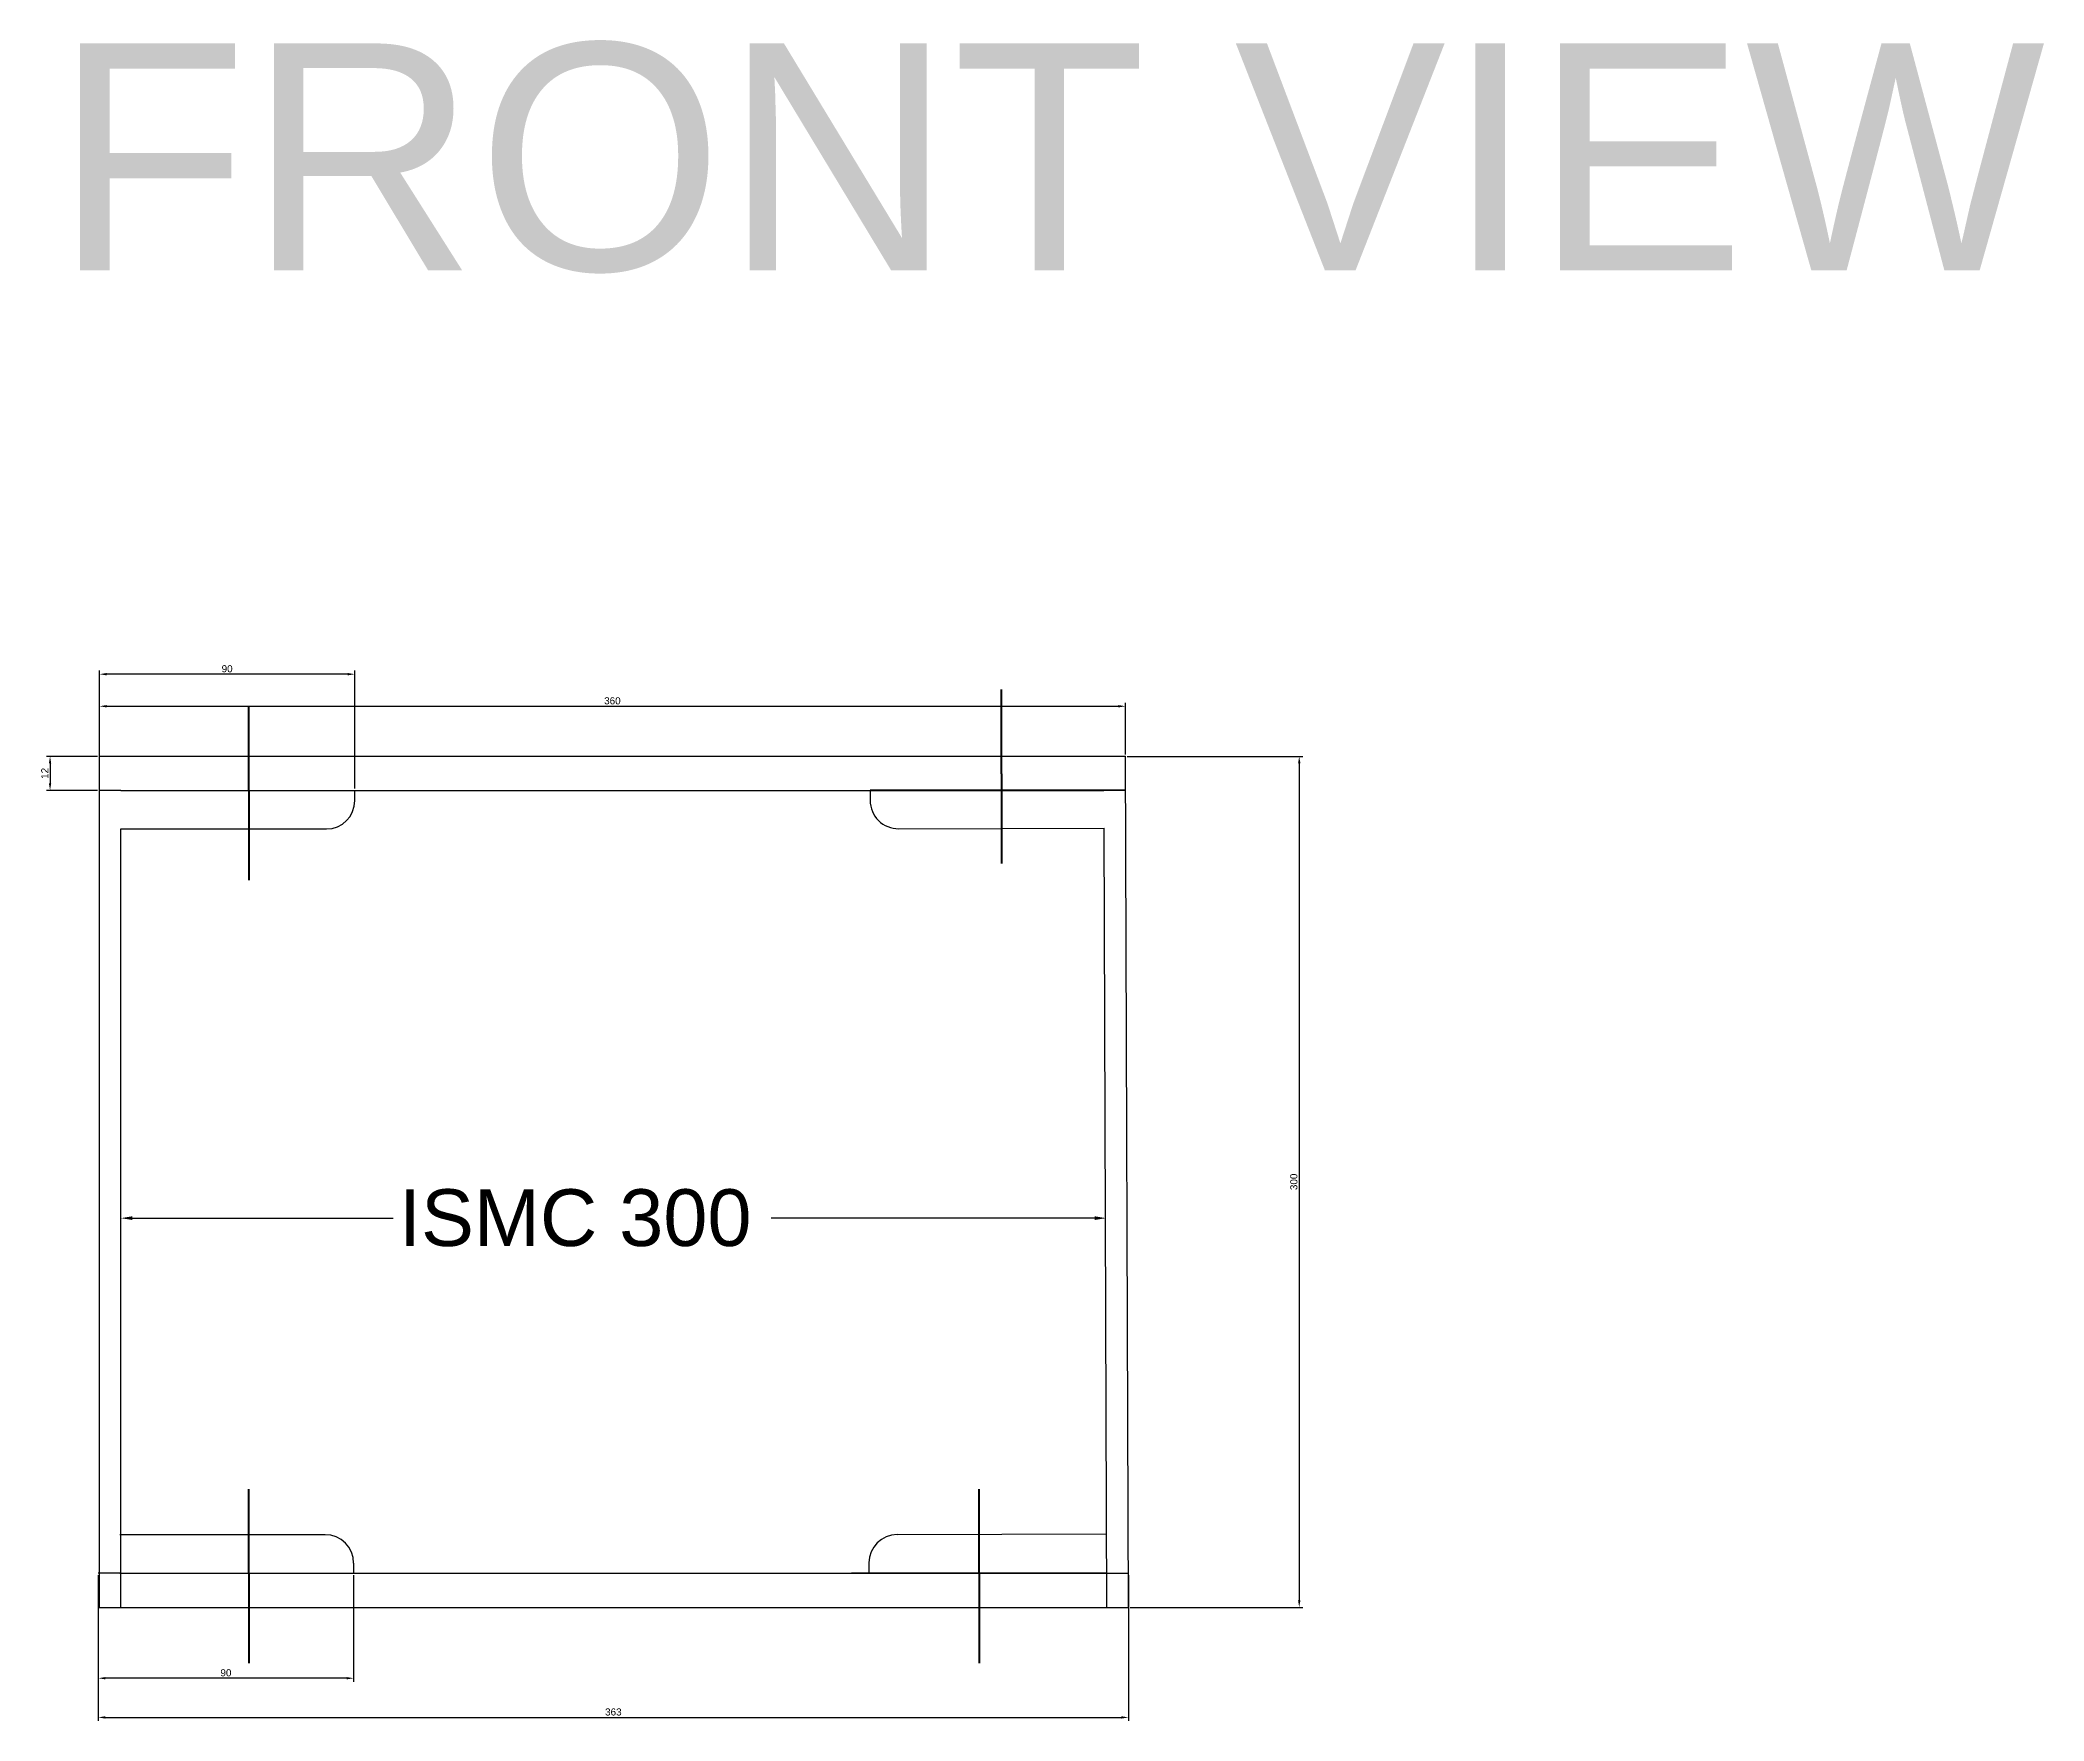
# Model space of a CAD drawing. Header units: millimetres. Extents: x 4013 to 7210, y 1655 to 5494.
# Drawn here: x 4705 to 5411, y 2473 to 3066 of the extents above; entities that cross this region are included whole.
import ezdxf
from ezdxf import colors
from ezdxf.entities.mleader import LeaderData, LeaderLine
from ezdxf.math import Vec2, Vec3

# ---------------------------------------------------------------- set-up
doc = ezdxf.new("R2010")
doc.units = ezdxf.units.MM
doc.styles.get("Standard").update_dxf_attribs({"font": 'arial.ttf'})
doc.dimstyles.new('ISO-25', dxfattribs={"dimtxt": 2.5, "dimasz": 2.5, "dimexe": 1.25, "dimexo": 0.625, "dimtad": 1, "dimtxsty": 'Standard', "dimcen": 2.5, "dimadec": 0, "dimazin": 0, "dimtfac": 1, "dimtmove": 0, "dimatfit": 3, "dimfxl": 1, "dimarcsym": 0})

# ---------------------------------------------------------------- blocks, each defined once
blk = doc.blocks.new('*D170')
at = {"color": 0, "lineweight": -2, "ltscale": 0.2, "transparency": 16777216}
for p, q in [((4725.71, 2524.74), (4725.71, 2473.32)), ((5088.71, 2524.74), (5088.71, 2473.32)), ((4728.21, 2474.57), (5086.21, 2474.57))]:
    blk.add_line(p, q, dxfattribs=at)
at = {"color": 0, "ltscale": 0.2, "transparency": 16777216}
for points in [[(4728.21, 2474.99), (4728.21, 2474.15), (4725.71, 2474.57)], [(5086.21, 2474.99), (5086.21, 2474.15), (5088.71, 2474.57)]]:
    blk.add_solid(points, dxfattribs=at)
at = {"layer": 'DEFPOINTS', "color": 0, "ltscale": 0.2, "transparency": 16777216}
for p in [(4725.71, 2525.37), (5088.71, 2525.37), (5088.71, 2474.57)]:
    blk.add_point(p, dxfattribs=at)
at = {"color": 0, "ltscale": 0.2, "transparency": 16777216, "insert": (4907.21, 2476.47), "char_height": 2.5, "attachment_point": 5}
blk.add_mtext('363', dxfattribs=at)
blk = doc.blocks.new('*D171')
at = {"color": 0, "lineweight": -2, "ltscale": 0.2, "transparency": 16777216}
for p, q in [((4726.13, 2813.99), (4726.13, 2832.27)), ((5087.63, 2813.99), (5087.63, 2832.27)), ((4728.63, 2831.02), (5085.13, 2831.02))]:
    blk.add_line(p, q, dxfattribs=at)
at = {"color": 0, "ltscale": 0.2, "transparency": 16777216}
for points in [[(4728.63, 2831.43), (4728.63, 2830.6), (4726.13, 2831.02)], [(5085.13, 2831.43), (5085.13, 2830.6), (5087.63, 2831.02)]]:
    blk.add_solid(points, dxfattribs=at)
at = {"layer": 'DEFPOINTS', "color": 0, "ltscale": 0.2, "transparency": 16777216}
for p in [(5087.63, 2831.02), (4726.13, 2813.36), (5087.63, 2813.36)]:
    blk.add_point(p, dxfattribs=at)
at = {"color": 0, "ltscale": 0.2, "transparency": 16777216, "insert": (4906.88, 2832.92), "char_height": 2.5, "attachment_point": 5}
blk.add_mtext('360', dxfattribs=at)
blk = doc.blocks.new('*D172')
at = {"color": 0, "lineweight": -2, "ltscale": 0.2, "transparency": 16777216}
for p, q in [((4726.13, 2801.99), (4726.13, 2843.57)), ((4813.63, 2842.32), (4728.63, 2842.32)), ((4816.13, 2801.99), (4816.13, 2843.57))]:
    blk.add_line(p, q, dxfattribs=at)
at = {"color": 0, "ltscale": 0.2, "transparency": 16777216}
for points in [[(4728.63, 2842.73), (4728.63, 2841.9), (4726.13, 2842.32)], [(4813.63, 2842.73), (4813.63, 2841.9), (4816.13, 2842.32)]]:
    blk.add_solid(points, dxfattribs=at)
at = {"layer": 'DEFPOINTS', "color": 0, "ltscale": 0.2, "transparency": 16777216}
for p in [(4726.13, 2842.32), (4726.13, 2801.36), (4816.13, 2801.36)]:
    blk.add_point(p, dxfattribs=at)
at = {"color": 0, "ltscale": 0.2, "transparency": 16777216, "insert": (4771.13, 2844.22), "char_height": 2.5, "attachment_point": 5}
blk.add_mtext('90', dxfattribs=at)
blk = doc.blocks.new('*D135')
at = {"color": 0, "lineweight": -2, "ltscale": 0.2, "transparency": 16777216}
for p, q in [((4725.51, 2813.36), (4707.5, 2813.36)), ((4708.75, 2810.86), (4708.75, 2803.86)), ((4725.51, 2801.36), (4707.5, 2801.36))]:
    blk.add_line(p, q, dxfattribs=at)
at = {"color": 0, "ltscale": 0.2, "transparency": 16777216}
for points in [[(4708.33, 2810.86), (4709.16, 2810.86), (4708.75, 2813.36)], [(4708.33, 2803.86), (4709.16, 2803.86), (4708.75, 2801.36)]]:
    blk.add_solid(points, dxfattribs=at)
at = {"layer": 'DEFPOINTS', "color": 0, "ltscale": 0.2, "transparency": 16777216}
for p in [(4726.13, 2813.36), (4708.75, 2801.36), (4726.13, 2801.36)]:
    blk.add_point(p, dxfattribs=at)
at = {"color": 0, "ltscale": 0.2, "transparency": 16777216, "insert": (4706.87, 2807.36), "char_height": 2.5, "attachment_point": 5, "rotation": 90}
blk.add_mtext('12', dxfattribs=at)
blk = doc.blocks.new('*D173')
at = {"color": 0, "lineweight": -2, "ltscale": 0.2, "transparency": 16777216}
for p, q in [((4725.71, 2524.74), (4725.71, 2487.13)), ((4815.71, 2524.74), (4815.71, 2487.13)), ((4813.21, 2488.38), (4728.21, 2488.38))]:
    blk.add_line(p, q, dxfattribs=at)
at = {"color": 0, "ltscale": 0.2, "transparency": 16777216}
for points in [[(4728.21, 2488.8), (4728.21, 2487.97), (4725.71, 2488.38)], [(4813.21, 2488.8), (4813.21, 2487.97), (4815.71, 2488.38)]]:
    blk.add_solid(points, dxfattribs=at)
at = {"layer": 'DEFPOINTS', "color": 0, "ltscale": 0.2, "transparency": 16777216}
for p in [(4725.71, 2525.37), (4815.71, 2525.37), (4725.71, 2488.38)]:
    blk.add_point(p, dxfattribs=at)
at = {"color": 0, "ltscale": 0.2, "transparency": 16777216, "insert": (4770.71, 2490.28), "char_height": 2.5, "attachment_point": 5}
blk.add_mtext('90', dxfattribs=at)
blk = doc.blocks.new('*D136')
at = {"color": 0, "lineweight": -2, "ltscale": 0.2, "transparency": 16777216}
for p, q in [((5088.26, 2813.36), (5150.13, 2813.36)), ((5148.88, 2810.86), (5148.88, 2515.87)), ((5089.33, 2513.37), (5150.13, 2513.37))]:
    blk.add_line(p, q, dxfattribs=at)
at = {"color": 0, "ltscale": 0.2, "transparency": 16777216}
for points in [[(5148.46, 2810.86), (5149.3, 2810.86), (5148.88, 2813.36)], [(5148.46, 2515.87), (5149.3, 2515.87), (5148.88, 2513.37)]]:
    blk.add_solid(points, dxfattribs=at)
at = {"layer": 'DEFPOINTS', "color": 0, "ltscale": 0.2, "transparency": 16777216}
for p in [(5087.63, 2813.36), (5088.71, 2513.37), (5148.88, 2513.37)]:
    blk.add_point(p, dxfattribs=at)
at = {"color": 0, "ltscale": 0.2, "transparency": 16777216, "insert": (5146.98, 2663.36), "char_height": 2.5, "attachment_point": 5, "rotation": 90}
blk.add_mtext('300', dxfattribs=at)

msp = doc.modelspace()

# ---------------------------------------------------------------- linework, layer by layer
at = {"lineweight": 50, "ltscale": 0.2}
for p, q in [((5043.925, 2807.24), (5043.925, 2836.894)), ((4778.734, 2801.363), (4778.734, 2831.017)), ((5043.925, 2807.24), (5043.925, 2775.541)), ((4778.734, 2801.363), (4778.734, 2769.665)), ((4778.734, 2525.365), (4778.734, 2555.019)), ((5036.065, 2525.365), (5036.065, 2555.019)), ((4778.734, 2525.365), (4778.734, 2493.666)), ((5036.065, 2525.365), (5036.065, 2493.666))]:
    msp.add_line(p, q, dxfattribs=at)
at = {"ltscale": 0.2}
for p, q in [((4726.134, 2813.363), (5087.634, 2813.363)), ((4726.134, 2513.365), (4726.134, 2813.363)), ((5088.708, 2513.365), (5087.634, 2813.363)), ((4733.734, 2801.363), (4726.134, 2801.363)), ((4733.734, 2801.363), (5080.077, 2801.363)), ((4733.734, 2801.363), (4823.734, 2801.363)), ((4816.134, 2797.763), (4816.134, 2801.363)), ((5087.677, 2801.391), (4997.677, 2801.391)), ((4997.677, 2801.391), (4997.69, 2797.791)), ((5080.077, 2801.363), (5087.677, 2801.391)), ((5080.077, 2801.363), (5080.077, 2801.363)), ((4733.734, 2513.365), (4733.734, 2787.763)), ((4733.734, 2787.763), (4806.134, 2787.763)), ((5007.726, 2787.826), (5080.125, 2788.086)), ((5081.108, 2513.365), (5080.125, 2788.086)), ((4805.708, 2538.965), (4733.308, 2538.965)), ((5007.239, 2539.023), (5081.015, 2539.287)), ((4815.708, 2528.965), (4815.708, 2525.365)), ((4997.275, 2529.023), (4997.275, 2525.365)), ((4733.308, 2525.365), (4725.708, 2525.365)), ((4733.308, 2525.365), (5081.065, 2525.365)), ((5081.065, 2525.365), (4991.065, 2525.365)), ((5081.065, 2525.365), (5088.708, 2525.365)), ((5088.665, 2525.365), (5088.708, 2525.365)), ((4725.708, 2513.365), (5088.708, 2513.365)), ((5081.108, 2513.338), (5081.108, 2513.365))]:
    msp.add_line(p, q, dxfattribs=at)
for centre, start, end in [((4806.134, 2797.763), 270, 0), ((5007.69, 2797.826), 180.205028, 270.205028), ((4805.708, 2528.965), 0, 90), ((5007.275, 2529.023), 90.205028, 180)]:
    msp.add_arc(centre, 10, start, end, dxfattribs=at)

# ---------------------------------------------------------------- texts
at = {"ltscale": 0.2, "insert": (4710.173, 3064.669), "char_height": 80, "attachment_point": 1}
msp.add_mtext_dynamic_manual_height_columns('FRONT VIEW', width=732.18672, gutter_width=12.5, heights=[0], dxfattribs=at)

# ---------------------------------------------------------------- dimensions: what is measured, and where the dimension line sits
at = {"ltscale": 0.2}
for base, p1, p2, picture, middle in [((4726.134, 2842.316), (4816.134, 2801.363), (4726.134, 2801.363), '*D172', (4771.134, 2844.217)), ((5088.708, 2474.571), (4725.708, 2525.365), (5088.708, 2525.365), '*D170', (4907.208, 2476.474)), ((4725.708, 2488.382), (4815.708, 2525.365), (4725.708, 2525.365), '*D173', (4770.708, 2490.284))]:
    dim = msp.add_linear_dim(base=base, p1=p1, p2=p2, dimstyle='ISO-25', dxfattribs=at)
    dim.commit()
    dim.dimension.update_dxf_attribs({"geometry": picture, "text_midpoint": middle})
dim = msp.add_linear_dim(base=(5087.634, 2831.017), p1=(4726.134, 2813.363), p2=(5087.634, 2813.363), text='360', dimstyle='ISO-25', dxfattribs=at)
dim.commit()
dim.dimension.update_dxf_attribs({"geometry": '*D171', "text_midpoint": (4906.884, 2832.92)})
for base, p1, p2, picture, middle in [((4708.746, 2801.363), (4726.134, 2813.363), (4726.134, 2801.363), '*D135', (4706.866, 2807.363)), ((5148.879, 2513.365), (5087.634, 2813.363), (5088.708, 2513.365), '*D136', (5146.977, 2663.364))]:
    dim = msp.add_linear_dim(base=base, p1=p1, p2=p2, angle=90, dimstyle='ISO-25', dxfattribs=at)
    dim.commit()
    dim.dimension.update_dxf_attribs({"geometry": picture, "text_midpoint": middle})

# ---------------------------------------------------------------- leaders
ml = msp.add_multileader_mtext('Standard', dxfattribs=at)
ml.set_content('ISMC 300', color=256)
ml.set_leader_properties()
ml.build(insert=Vec2(0, 0))
ctx = ml.context
ctx.base_point, ctx.char_height, ctx.plane_origin = Vec3(4829.689, 2650.564), 20, Vec3(4733.734, 2650.564)
notes = []
notes.append((ctx, [(0, (1, 1, 0), (4821.689, 2650.564), (1, 0), 8, [(0, [(4733.734, 2650.564)], 0, [])])]))
ctx.mtext.insert, ctx.mtext.flow_direction = Vec3(4831.689, 2660.742), 5
ml = msp.add_multileader_mtext('Standard', dxfattribs=at)
ml.set_content('', color=256)
ml.set_leader_properties()
ml.build(insert=Vec2(0, 0))
ctx = ml.context
ctx.base_point, ctx.plane_origin = Vec3(4958.817, 2650.564), Vec3(5080.784, 2650.564)
ctx.text_align_type = 2
notes.append((ctx, [(0, (1, 1, 0), (4970.817, 2650.564), (-1, 0), 8, [(0, [(5080.784, 2650.564)], 0, [])])]))
ctx.mtext.insert, ctx.mtext.alignment, ctx.mtext.flow_direction = Vec3(4960.817, 2652.564), 3, 5
for ctx, leaders in notes:
    for number, flags, end, landing, length, lines in leaders:
        leader = LeaderData()
        leader.index, (leader.has_last_leader_line, leader.has_dogleg_vector, leader.attachment_direction) = number, flags
        leader.last_leader_point, leader.dogleg_vector, leader.dogleg_length = Vec3(end), Vec3(landing), length
        for number, points, colour, breaks in lines:
            line = LeaderLine()
            line.index, line.vertices, line.color, line.breaks = number, Vec3.list(points), colors.encode_raw_color(colour), breaks
            leader.lines.append(line)
        ctx.leaders.append(leader)

doc.saveas('drawing.dxf')
